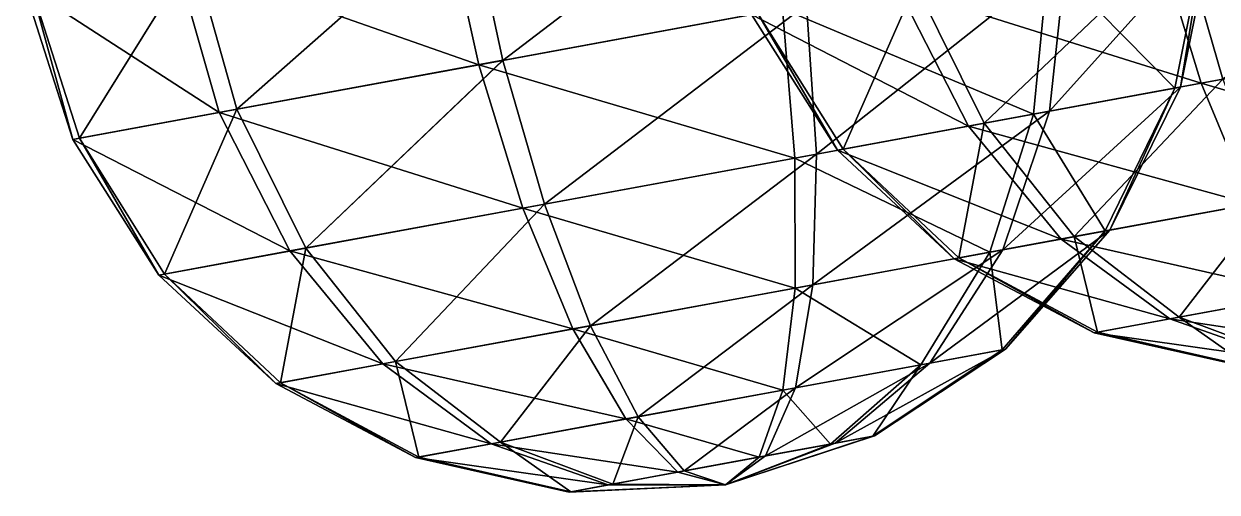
# Model space of a CAD drawing. Header units: metres. Extents: x -550 to 12, y -466 to 28.
# Drawn here: x -484.5 to -426.5, y -466.4 to -443.6 of the extents above; entities that cross this region are included whole.
import ezdxf

# ---------------------------------------------------------------- set-up
doc = ezdxf.new("R2010")
doc.units = ezdxf.units.M

msp = doc.modelspace()

# ---------------------------------------------------------------- linework, layer by layer
for points in [[(-461.18326, -445.41415, -898.10297), (-462.82834, -437.82196, -899.09576), (-447.5592, -435.0114, -898.7655), (-447.5591, -435.01132, -898.7654)], [(-461.18326, -445.41415, -898.10297), (-447.5592, -435.0114, -898.7655), (-446.43442, -442.69937, -897.78394), (-446.43433, -442.69928, -897.7838)], [(-414.03485, -444.09265, -959.95087), (-414.64252, -436.8475, -957.04016), (-429.39136, -439.5623, -957.3592), (-429.39127, -439.5622, -957.3591)], [(-426.2084, -446.3334, -1010.41656), (-428.22037, -439.34674, -1013.3273), (-413.47153, -436.63196, -1013.00824), (-413.47144, -436.63187, -1013.0081)], [(-462.35425, -445.6297, -842.1349), (-464.04065, -438.0451, -841.1533), (-477.10168, -440.44922, -849.2022), (-477.1016, -440.44913, -849.2021)], [(-474.113, -447.79413, -890.881), (-476.2142, -440.28586, -891.619), (-462.82834, -437.82196, -899.09576), (-462.82825, -437.82187, -899.09564)], [(-474.113, -447.79413, -890.881), (-462.82834, -437.82196, -899.09576), (-461.18326, -445.41415, -898.10297), (-461.18317, -445.41406, -898.10284)], [(-447.6054, -442.91492, -841.81586), (-464.04065, -438.0451, -841.1533), (-462.35425, -445.6297, -842.1349), (-462.35416, -445.6296, -842.13477)], [(-437.8009, -448.4672, -1003.94147), (-441.15012, -441.7267, -1006.1053), (-428.22037, -439.34674, -1013.3273), (-428.22028, -439.34665, -1013.32715)], [(-437.8009, -448.4672, -1003.94147), (-428.22037, -439.34674, -1013.3273), (-426.2084, -446.3334, -1010.41656), (-426.2083, -446.3333, -1010.41644)], [(-428.5499, -446.7644, -862.7028), (-427.0295, -439.12756, -861.8658), (-434.67566, -440.53497, -849.03784), (-434.67557, -440.53488, -849.0377)], [(-434.63666, -447.88477, -887.93567), (-433.81842, -440.3772, -890.00934), (-426.71576, -439.0698, -876.86237), (-426.71567, -439.0697, -876.86224)], [(-434.63666, -447.88477, -887.93567), (-426.71576, -439.0698, -876.86237), (-428.2686, -446.71262, -876.14844), (-428.2685, -446.71252, -876.1483)], [(-428.2686, -446.71262, -876.14844), (-427.0295, -439.12756, -861.8658), (-428.5499, -446.7644, -862.7028), (-428.5498, -446.7643, -862.7027)], [(-428.2686, -446.71262, -876.14844), (-426.71576, -439.0698, -876.86237), (-427.0295, -439.12756, -861.8658), (-427.02942, -439.12747, -861.86566)], [(-427.2583, -446.52664, -960.23694), (-429.39136, -439.5623, -957.3592), (-442.00735, -441.8845, -965.1338), (-442.00726, -441.8844, -965.13367)], [(-414.03485, -444.09265, -959.95087), (-429.39136, -439.5623, -957.3592), (-427.2583, -446.52664, -960.23694), (-427.2582, -446.52655, -960.2368)], [(-474.97025, -447.9519, -849.9095), (-477.10168, -440.44922, -849.2022), (-484.4549, -441.80273, -862.8129), (-484.4548, -441.80264, -862.8128)], [(-481.75916, -449.20154, -878.05304), (-484.13007, -441.74292, -878.33856), (-476.2142, -440.28586, -891.619), (-476.2141, -440.28577, -891.6189)], [(-481.75916, -449.20154, -878.05304), (-476.2142, -440.28586, -891.619), (-474.113, -447.79413, -890.881), (-474.1129, -447.79404, -890.88086)], [(-462.35425, -445.6297, -842.1349), (-477.10168, -440.44922, -849.2022), (-474.97025, -447.9519, -849.9095), (-474.97015, -447.9518, -849.90936)], [(-435.40524, -448.02625, -851.20166), (-434.67566, -440.53497, -849.03784), (-447.6054, -442.91492, -841.81586), (-447.60532, -442.91483, -841.81573)], [(-445.94785, -449.9668, -894.9062), (-446.43442, -442.69937, -897.78394), (-433.81842, -440.3772, -890.00934), (-433.81833, -440.3771, -890.0092)], [(-445.94785, -449.9668, -894.9062), (-433.81842, -440.3772, -890.00934), (-434.63666, -447.88477, -887.93567), (-434.63657, -447.88467, -887.93555)], [(-428.5499, -446.7644, -862.7028), (-434.67566, -440.53497, -849.03784), (-435.40524, -448.02625, -851.20166), (-435.40515, -448.02615, -851.20154)], [(-482.0729, -449.25928, -863.05646), (-484.4549, -441.80273, -862.8129), (-484.13007, -441.74292, -878.33856), (-484.12997, -441.74283, -878.33844)], [(-474.97025, -447.9519, -849.9095), (-484.4549, -441.80273, -862.8129), (-482.0729, -449.25928, -863.05646), (-482.0728, -449.2592, -863.05634)], [(-482.0729, -449.25928, -863.05646), (-484.13007, -441.74292, -878.33856), (-481.75916, -449.20154, -878.05304), (-481.75906, -449.20145, -878.0529)], [(-438.5695, -448.60867, -967.20746), (-442.00735, -441.8845, -965.1338), (-449.11002, -443.19186, -978.28076), (-449.10992, -443.19177, -978.28064)], [(-444.65625, -449.72906, -992.4403), (-448.79626, -443.13412, -993.27734), (-441.15012, -441.7267, -1006.1053), (-441.15002, -441.72662, -1006.10516)], [(-444.65625, -449.72906, -992.4403), (-441.15012, -441.7267, -1006.1053), (-437.8009, -448.4672, -1003.94147), (-437.8008, -448.4671, -1003.94135)], [(-427.2583, -446.52664, -960.23694), (-442.00735, -441.8845, -965.1338), (-438.5695, -448.60867, -967.20746), (-438.5694, -448.60858, -967.20734)], [(-459.1713, -452.40082, -895.19226), (-461.18326, -445.41415, -898.10297), (-446.43442, -442.69937, -897.78394), (-446.43433, -442.69928, -897.7838)], [(-446.43442, -442.69937, -897.78394), (-446.43442, -442.69937, -897.78394), (-461.18326, -445.41415, -898.10297), (-461.18317, -445.41406, -898.10284)], [(-459.1713, -452.40082, -895.19226), (-446.43442, -442.69937, -897.78394), (-445.94785, -449.9668, -894.9062), (-445.94775, -449.9667, -894.90607)], [(-446.99774, -450.16006, -844.72656), (-447.6054, -442.91492, -841.81586), (-462.35425, -445.6297, -842.1349), (-462.35416, -445.6296, -842.13477)], [(-444.93756, -449.78082, -978.9947), (-449.11002, -443.19186, -978.28076), (-448.79626, -443.13412, -993.27734), (-448.79617, -443.13403, -993.2772)], [(-438.5695, -448.60867, -967.20746), (-449.11002, -443.19186, -978.28076), (-444.93756, -449.78082, -978.9947), (-444.93747, -449.78073, -978.99457)], [(-444.93756, -449.78082, -978.9947), (-448.79626, -443.13412, -993.27734), (-444.65625, -449.72906, -992.4403), (-444.65616, -449.72897, -992.4402)], [(-435.40524, -448.02625, -851.20166), (-447.6054, -442.91492, -841.81586), (-446.99774, -450.16006, -844.72656), (-446.99765, -450.15997, -844.72644)], [(-414.02704, -450.40878, -964.5812), (-414.03485, -444.09265, -959.95087), (-427.2583, -446.52664, -960.23694), (-427.2582, -446.52655, -960.2368)], [(-460.2212, -452.59406, -845.01263), (-462.35425, -445.6297, -842.1349), (-474.97025, -447.9519, -849.9095), (-474.97015, -447.9518, -849.90936)], [(-470.7638, -454.5346, -888.71716), (-474.113, -447.79413, -890.881), (-461.18326, -445.41415, -898.10297), (-461.18317, -445.41406, -898.10284)], [(-470.7638, -454.5346, -888.71716), (-461.18326, -445.41415, -898.10297), (-459.1713, -452.40082, -895.19226), (-459.1712, -452.40073, -895.19214)], [(-446.99774, -450.16006, -844.72656), (-462.35425, -445.6297, -842.1349), (-460.2212, -452.59406, -845.01263), (-460.2211, -452.59396, -845.0125)], [(-424.82394, -452.39615, -964.81476), (-427.2583, -446.52664, -960.23694), (-438.5695, -448.60867, -967.20746), (-438.5694, -448.60858, -967.20734)], [(-433.43195, -453.9806, -1000.4994), (-437.8009, -448.4672, -1003.94147), (-426.2084, -446.3334, -1010.41656), (-426.2083, -446.3333, -1010.41644)], [(-436.89716, -454.61844, -884.63696), (-434.63666, -447.88477, -887.93567), (-428.2686, -446.71262, -876.14844), (-428.2685, -446.71252, -876.1483)], [(-436.89716, -454.61844, -884.63696), (-428.2686, -446.71262, -876.14844), (-431.69763, -453.66138, -875.01276), (-431.69754, -453.6613, -875.01263)], [(-431.92734, -453.70364, -864.0344), (-428.5499, -446.7644, -862.7028), (-435.40524, -448.02625, -851.20166), (-435.40515, -448.02615, -851.20154)], [(-433.43195, -453.9806, -1000.4994), (-426.2084, -446.3334, -1010.41656), (-423.9667, -452.23834, -1005.78625), (-423.9666, -452.23825, -1005.78613)], [(-431.69763, -453.66138, -875.01276), (-428.5499, -446.7644, -862.7028), (-431.92734, -453.70364, -864.0344), (-431.92725, -453.70355, -864.0343)], [(-431.69763, -453.66138, -875.01276), (-428.2686, -446.71262, -876.14844), (-428.5499, -446.7644, -862.7028), (-428.5498, -446.7643, -862.7027)], [(-414.02704, -450.40878, -964.5812), (-427.2583, -446.52664, -960.23694), (-424.82394, -452.39615, -964.81476), (-424.82385, -452.39606, -964.81464)], [(-471.53238, -454.6761, -851.98315), (-474.97025, -447.9519, -849.9095), (-482.0729, -449.25928, -863.05646), (-482.0728, -449.2592, -863.05634)], [(-477.61914, -455.79648, -877.216), (-481.75916, -449.20154, -878.05304), (-474.113, -447.79413, -890.881), (-474.1129, -447.79404, -890.88086)], [(-477.61914, -455.79648, -877.216), (-474.113, -447.79413, -890.881), (-470.7638, -454.5346, -888.71716), (-470.7637, -454.53452, -888.71704)], [(-460.2212, -452.59406, -845.01263), (-474.97025, -447.9519, -849.9095), (-471.53238, -454.6761, -851.98315), (-471.5323, -454.676, -851.98303)], [(-437.52472, -454.73395, -854.64374), (-435.40524, -448.02625, -851.20166), (-446.99774, -450.16006, -844.72656), (-446.99765, -450.15997, -844.72644)], [(-446.1327, -456.31842, -890.32837), (-445.94785, -449.9668, -894.9062), (-434.63666, -447.88477, -887.93567), (-434.63657, -447.88467, -887.93555)], [(-446.1327, -456.31842, -890.32837), (-434.63666, -447.88477, -887.93567), (-436.89716, -454.61844, -884.63696), (-436.89706, -454.61835, -884.63684)], [(-431.92734, -453.70364, -864.0344), (-435.40524, -448.02625, -851.20166), (-437.52472, -454.73395, -854.64374), (-437.52463, -454.73386, -854.6436)], [(-434.05948, -454.0961, -970.50616), (-438.5695, -448.60867, -967.20746), (-444.93756, -449.78082, -978.9947), (-444.93747, -449.78073, -978.99457)], [(-439.02933, -455.0109, -991.1087), (-444.65625, -449.72906, -992.4403), (-437.8009, -448.4672, -1003.94147), (-437.8008, -448.4671, -1003.94135)], [(-439.02933, -455.0109, -991.1087), (-437.8009, -448.4672, -1003.94147), (-433.43195, -453.9806, -1000.4994), (-433.43185, -453.9805, -1000.49927)], [(-424.82394, -452.39615, -964.81476), (-438.5695, -448.60867, -967.20746), (-434.05948, -454.0961, -970.50616), (-434.0594, -454.096, -970.50604)], [(-477.90045, -455.84827, -863.7704), (-482.0729, -449.25928, -863.05646), (-481.75916, -449.20154, -878.05304), (-481.75906, -449.20145, -878.0529)], [(-477.90045, -455.84827, -863.7704), (-481.75916, -449.20154, -878.05304), (-477.61914, -455.79648, -877.216), (-477.61905, -455.7964, -877.2159)], [(-471.53238, -454.6761, -851.98315), (-482.0729, -449.25928, -863.05646), (-477.90045, -455.84827, -863.7704), (-477.90036, -455.84818, -863.77026)], [(-439.259, -455.05316, -980.1304), (-444.93756, -449.78082, -978.9947), (-444.65625, -449.72906, -992.4403), (-444.65616, -449.72897, -992.4402)], [(-434.05948, -454.0961, -970.50616), (-444.93756, -449.78082, -978.9947), (-439.259, -455.05316, -980.1304), (-439.2589, -455.05307, -980.13025)], [(-439.259, -455.05316, -980.1304), (-444.65625, -449.72906, -992.4403), (-439.02933, -455.0109, -991.1087), (-439.02924, -455.0108, -991.1086)], [(-446.98993, -456.4762, -849.3569), (-446.99774, -450.16006, -844.72656), (-460.2212, -452.59406, -845.01263), (-460.2211, -452.59396, -845.0125)], [(-456.9296, -458.30576, -890.56195), (-459.1713, -452.40082, -895.19226), (-445.94785, -449.9668, -894.9062), (-445.94775, -449.9667, -894.90607)], [(-445.94785, -449.9668, -894.9062), (-445.94785, -449.9668, -894.9062), (-459.1713, -452.40082, -895.19226), (-459.1712, -452.40073, -895.19214)], [(-456.9296, -458.30576, -890.56195), (-445.94785, -449.9668, -894.9062), (-446.1327, -456.31842, -890.32837), (-446.1326, -456.31833, -890.32825)], [(-437.52472, -454.73395, -854.64374), (-446.99774, -450.16006, -844.72656), (-446.98993, -456.4762, -849.3569), (-446.98984, -456.4761, -849.35675)], [(-457.78683, -458.46356, -849.59045), (-460.2212, -452.59406, -845.01263), (-471.53238, -454.6761, -851.98315), (-471.5323, -454.676, -851.98303)], [(-466.39484, -460.048, -885.2751), (-470.7638, -454.5346, -888.71716), (-459.1713, -452.40082, -895.19226), (-459.1712, -452.40073, -895.19214)], [(-466.39484, -460.048, -885.2751), (-459.1713, -452.40082, -895.19226), (-456.9296, -458.30576, -890.56195), (-456.9295, -458.30566, -890.5618)], [(-446.98993, -456.4762, -849.3569), (-460.2212, -452.59406, -845.01263), (-457.78683, -458.46356, -849.59045), (-457.78674, -458.46347, -849.59033)], [(-422.25418, -456.77078, -970.7807), (-424.82394, -452.39615, -964.81476), (-434.05948, -454.0961, -970.50616), (-434.0594, -454.096, -970.50604)], [(-428.34094, -457.89117, -996.0135), (-433.43195, -453.9806, -1000.4994), (-423.9667, -452.23834, -1005.78625), (-423.9666, -452.23825, -1005.78613)], [(-428.34094, -457.89117, -996.0135), (-423.9667, -452.23834, -1005.78625), (-421.64804, -456.6592, -999.7519), (-421.64795, -456.65912, -999.7518)], [(-440.44583, -460.1193, -880.338), (-436.89716, -454.61844, -884.63696), (-431.69763, -453.66138, -875.01276), (-431.69754, -453.6613, -875.01263)], [(-440.44583, -460.1193, -880.338), (-431.69763, -453.66138, -875.01276), (-436.76923, -459.44254, -873.53265), (-436.76913, -459.44244, -873.53253)], [(-436.93164, -459.47244, -865.76984), (-431.92734, -453.70364, -864.0344), (-437.52472, -454.73395, -854.64374), (-437.52463, -454.73386, -854.6436)], [(-436.76923, -459.44254, -873.53265), (-431.92734, -453.70364, -864.0344), (-436.93164, -459.47244, -865.76984), (-436.93155, -459.47235, -865.7697)], [(-436.76923, -459.44254, -873.53265), (-431.69763, -453.66138, -875.01276), (-431.92734, -453.70364, -864.0344), (-431.92725, -453.70355, -864.0343)], [(-428.7847, -457.97284, -974.8051), (-434.05948, -454.0961, -970.50616), (-439.259, -455.05316, -980.1304), (-439.2589, -455.05307, -980.13025)], [(-432.2989, -458.6197, -989.3733), (-439.02933, -455.0109, -991.1087), (-433.43195, -453.9806, -1000.4994), (-433.43185, -453.9805, -1000.49927)], [(-422.25418, -456.77078, -970.7807), (-434.05948, -454.0961, -970.50616), (-428.7847, -457.97284, -974.8051), (-428.7846, -457.97275, -974.805)], [(-432.2989, -458.6197, -989.3733), (-433.43195, -453.9806, -1000.4994), (-428.34094, -457.89117, -996.0135), (-428.34085, -457.89108, -996.01337)], [(-467.02237, -460.1635, -855.28186), (-471.53238, -454.6761, -851.98315), (-477.90045, -455.84827, -863.7704), (-477.90036, -455.84818, -863.77026)], [(-471.99222, -461.0783, -875.8844), (-477.61914, -455.79648, -877.216), (-470.7638, -454.5346, -888.71716), (-470.7637, -454.53452, -888.71704)], [(-471.99222, -461.0783, -875.8844), (-470.7638, -454.5346, -888.71716), (-466.39484, -460.048, -885.2751), (-466.39474, -460.0479, -885.27496)], [(-457.78683, -458.46356, -849.59045), (-471.53238, -454.6761, -851.98315), (-467.02237, -460.1635, -855.28186), (-467.02228, -460.16342, -855.28174)], [(-440.8896, -460.20096, -859.12964), (-437.52472, -454.73395, -854.64374), (-446.98993, -456.4762, -849.3569), (-446.98984, -456.4761, -849.35675)], [(-446.97635, -461.32135, -884.3624), (-446.1327, -456.31842, -890.32837), (-436.89716, -454.61844, -884.63696), (-436.89706, -454.61835, -884.63684)], [(-446.97635, -461.32135, -884.3624), (-436.89716, -454.61844, -884.63696), (-440.44583, -460.1193, -880.338), (-440.44574, -460.1192, -880.3379)], [(-436.93164, -459.47244, -865.76984), (-437.52472, -454.73395, -854.64374), (-440.8896, -460.20096, -859.12964), (-440.8895, -460.20087, -859.1295)], [(-432.4613, -458.6496, -981.6105), (-439.259, -455.05316, -980.1304), (-439.02933, -455.0109, -991.1087), (-439.02924, -455.0108, -991.1086)], [(-432.4613, -458.6496, -981.6105), (-439.02933, -455.0109, -991.1087), (-432.2989, -458.6197, -989.3733), (-432.2988, -458.6196, -989.37317)], [(-428.7847, -457.97284, -974.8051), (-439.259, -455.05316, -980.1304), (-432.4613, -458.6496, -981.6105), (-432.4612, -458.6495, -981.61035)], [(-472.2219, -461.12057, -864.90607), (-477.90045, -455.84827, -863.7704), (-477.61914, -455.79648, -877.216), (-477.61905, -455.7964, -877.2159)], [(-467.02237, -460.1635, -855.28186), (-477.90045, -455.84827, -863.7704), (-472.2219, -461.12057, -864.90607), (-472.2218, -461.12048, -864.90594)], [(-472.2219, -461.12057, -864.90607), (-477.61914, -455.79648, -877.216), (-471.99222, -461.0783, -875.8844), (-471.99213, -461.07822, -875.8843)], [(-447.58252, -461.43292, -855.39124), (-446.98993, -456.4762, -849.3569), (-457.78683, -458.46356, -849.59045), (-457.78674, -458.46347, -849.59033)], [(-454.61093, -462.72662, -884.5276), (-456.9296, -458.30576, -890.56195), (-446.1327, -456.31842, -890.32837), (-446.1326, -456.31833, -890.32825)], [(-446.1327, -456.31842, -890.32837), (-446.1327, -456.31842, -890.32837), (-456.9296, -458.30576, -890.56195), (-456.9295, -458.30566, -890.5618)], [(-454.61093, -462.72662, -884.5276), (-446.1327, -456.31842, -890.32837), (-446.97635, -461.32135, -884.3624), (-446.97626, -461.32126, -884.3623)], [(-440.8896, -460.20096, -859.12964), (-446.98993, -456.4762, -849.3569), (-447.58252, -461.43292, -855.39124), (-447.58243, -461.43283, -855.3911)], [(-422.87488, -459.9324, -990.7896), (-428.34094, -457.89117, -996.0135), (-421.64804, -456.6592, -999.7519), (-421.64795, -456.65912, -999.7518)], [(-419.72415, -459.35245, -977.72815), (-422.25418, -456.77078, -970.7807), (-428.7847, -457.97284, -974.8051), (-428.7846, -457.97275, -974.805)], [(-424.92368, -460.3095, -987.3524), (-432.2989, -458.6197, -989.3733), (-428.34094, -457.89117, -996.0135), (-428.34085, -457.89108, -996.01337)], [(-424.92368, -460.3095, -987.3524), (-428.34094, -457.89117, -996.0135), (-422.87488, -459.9324, -990.7896), (-422.8748, -459.9323, -990.7895)], [(-455.21707, -462.8382, -855.5564), (-457.78683, -458.46356, -849.59045), (-467.02237, -460.1635, -855.28186), (-467.02228, -460.16342, -855.28174)], [(-461.30383, -463.9586, -880.7892), (-466.39484, -460.048, -885.2751), (-456.9296, -458.30576, -890.56195), (-456.9295, -458.30566, -890.5618)], [(-461.30383, -463.9586, -880.7892), (-456.9296, -458.30576, -890.56195), (-454.61093, -462.72662, -884.5276), (-454.61084, -462.72653, -884.52747)], [(-447.58252, -461.43292, -855.39124), (-457.78683, -458.46356, -849.59045), (-455.21707, -462.8382, -855.5564), (-455.21698, -462.8381, -855.5563)], [(-423.10458, -459.97467, -979.81134), (-428.7847, -457.97284, -974.8051), (-432.4613, -458.6496, -981.6105), (-432.4612, -458.6495, -981.61035)], [(-419.72415, -459.35245, -977.72815), (-428.7847, -457.97284, -974.8051), (-423.10458, -459.97467, -979.81134), (-423.1045, -459.97458, -979.8112)], [(-425.00775, -460.32498, -983.33405), (-432.4613, -458.6496, -981.6105), (-432.2989, -458.6197, -989.3733), (-432.2988, -458.6196, -989.37317)], [(-423.10458, -459.97467, -979.81134), (-432.4613, -458.6496, -981.6105), (-425.00775, -460.32498, -983.33405), (-425.00766, -460.3249, -983.3339)], [(-425.00775, -460.32498, -983.33405), (-432.2989, -458.6197, -989.3733), (-424.92368, -460.3095, -987.3524), (-424.92358, -460.30942, -987.3523)], [(-445.04086, -464.01245, -875.3318), (-440.44583, -460.1193, -880.338), (-436.76923, -459.44254, -873.53265), (-436.76913, -459.44244, -873.53253)], [(-445.04086, -464.01245, -875.3318), (-436.76923, -459.44254, -873.53265), (-443.13773, -463.66214, -871.8091), (-443.13763, -463.66205, -871.80896)], [(-443.13773, -463.66214, -871.8091), (-436.93164, -459.47244, -865.76984), (-443.2218, -463.6776, -867.7907), (-443.2217, -463.67752, -867.7906)], [(-443.2218, -463.6776, -867.7907), (-436.93164, -459.47244, -865.76984), (-440.8896, -460.20096, -859.12964), (-440.8895, -460.20087, -859.1295)], [(-443.13773, -463.66214, -871.8091), (-436.76923, -459.44254, -873.53265), (-436.93164, -459.47244, -865.76984), (-436.93155, -459.47235, -865.7697)], [(-461.7476, -464.04025, -859.5808), (-467.02237, -460.1635, -855.28186), (-472.2219, -461.12057, -864.90607), (-472.2218, -461.12048, -864.90594)], [(-465.26178, -464.6871, -874.149), (-471.99222, -461.0783, -875.8844), (-466.39484, -460.048, -885.2751), (-466.39474, -460.0479, -885.27496)], [(-455.21707, -462.8382, -855.5564), (-467.02237, -460.1635, -855.28186), (-461.7476, -464.04025, -859.5808), (-461.7475, -464.04016, -859.5807)], [(-465.26178, -464.6871, -874.149), (-466.39484, -460.048, -885.2751), (-461.30383, -463.9586, -880.7892), (-461.30374, -463.9585, -880.78906)], [(-448.42133, -464.63467, -877.415), (-446.97635, -461.32135, -884.3624), (-440.44583, -460.1193, -880.338), (-440.44574, -460.1192, -880.3379)], [(-448.42133, -464.63467, -877.415), (-440.44583, -460.1193, -880.338), (-445.04086, -464.01245, -875.3318), (-445.04077, -464.01236, -875.33167)], [(-445.27057, -464.05472, -864.3535), (-440.8896, -460.20096, -859.12964), (-447.58252, -461.43292, -855.39124), (-447.58243, -461.43283, -855.3911)], [(-443.2218, -463.6776, -867.7907), (-440.8896, -460.20096, -859.12964), (-445.27057, -464.05472, -864.3535), (-445.27048, -464.05463, -864.3534)], [(-465.4242, -464.717, -866.38617), (-472.2219, -461.12057, -864.90607), (-471.99222, -461.0783, -875.8844), (-471.99213, -461.07822, -875.8843)], [(-461.7476, -464.04025, -859.5808), (-472.2219, -461.12057, -864.90607), (-465.4242, -464.717, -866.38617), (-465.4241, -464.71692, -866.38605)], [(-465.4242, -464.717, -866.38617), (-471.99222, -461.0783, -875.8844), (-465.26178, -464.6871, -874.149), (-465.2617, -464.687, -874.14886)], [(-452.37326, -465.3621, -877.5005), (-454.61093, -462.72662, -884.5276), (-446.97635, -461.32135, -884.3624), (-446.97626, -461.32126, -884.3623)], [(-446.97635, -461.32135, -884.3624), (-446.97635, -461.32135, -884.3624), (-454.61093, -462.72662, -884.5276), (-454.61084, -462.72653, -884.52747)], [(-452.37326, -465.3621, -877.5005), (-446.97635, -461.32135, -884.3624), (-448.42133, -464.63467, -877.415), (-448.42123, -464.63458, -877.41486)], [(-448.73508, -464.69244, -862.41833), (-447.58252, -461.43292, -855.39124), (-455.21707, -462.8382, -855.5564), (-455.21698, -462.8381, -855.5563)], [(-445.27057, -464.05472, -864.3535), (-447.58252, -461.43292, -855.39124), (-448.73508, -464.69244, -862.41833), (-448.735, -464.69235, -862.4182)], [(-452.68704, -465.41986, -862.50385), (-455.21707, -462.8382, -855.5564), (-461.7476, -464.04025, -859.5808), (-461.7475, -464.04016, -859.5807)], [(-455.83777, -465.99982, -875.5653), (-461.30383, -463.9586, -880.7892), (-454.61093, -462.72662, -884.5276), (-454.61084, -462.72653, -884.52747)], [(-455.83777, -465.99982, -875.5653), (-454.61093, -462.72662, -884.5276), (-452.37326, -465.3621, -877.5005), (-452.37317, -465.362, -877.50037)], [(-448.73508, -464.69244, -862.41833), (-455.21707, -462.8382, -855.5564), (-452.68704, -465.41986, -862.50385), (-452.68695, -465.41977, -862.5037)], [(-450.3691, -466.0326, -869.9594), (-445.04086, -464.01245, -875.3318), (-443.13773, -463.66214, -871.8091), (-443.13763, -463.66205, -871.80896)], [(-450.3691, -466.0326, -869.9594), (-443.13773, -463.66214, -871.8091), (-443.2218, -463.6776, -867.7907), (-443.2217, -463.67752, -867.7906)], [(-450.3691, -466.0326, -869.9594), (-443.2218, -463.6776, -867.7907), (-445.27057, -464.05472, -864.3535), (-445.27048, -464.05463, -864.3534)], [(-456.06747, -466.04208, -864.58704), (-461.7476, -464.04025, -859.5808), (-465.4242, -464.717, -866.38617), (-465.4241, -464.71692, -866.38605)], [(-457.88657, -466.37692, -872.1281), (-465.26178, -464.6871, -874.149), (-461.30383, -463.9586, -880.7892), (-461.30374, -463.9585, -880.78906)], [(-452.68704, -465.41986, -862.50385), (-461.7476, -464.04025, -859.5808), (-456.06747, -466.04208, -864.58704), (-456.06738, -466.042, -864.5869)], [(-457.88657, -466.37692, -872.1281), (-461.30383, -463.9586, -880.7892), (-455.83777, -465.99982, -875.5653), (-455.83768, -465.99973, -875.5652)], [(-450.3691, -466.0326, -869.9594), (-448.42133, -464.63467, -877.415), (-445.04086, -464.01245, -875.3318), (-445.04077, -464.01236, -875.33167)], [(-450.3691, -466.0326, -869.9594), (-445.27057, -464.05472, -864.3535), (-448.73508, -464.69244, -862.41833), (-448.735, -464.69235, -862.4182)], [(-457.97064, -466.3924, -868.10974), (-465.4242, -464.717, -866.38617), (-465.26178, -464.6871, -874.149), (-465.2617, -464.687, -874.14886)], [(-456.06747, -466.04208, -864.58704), (-465.4242, -464.717, -866.38617), (-457.97064, -466.3924, -868.10974), (-457.97055, -466.3923, -868.1096)], [(-457.97064, -466.3924, -868.10974), (-465.26178, -464.6871, -874.149), (-457.88657, -466.37692, -872.1281), (-457.88647, -466.37683, -872.128)], [(-450.3691, -466.0326, -869.9594), (-448.73508, -464.69244, -862.41833), (-452.68704, -465.41986, -862.50385), (-452.68695, -465.41977, -862.5037)], [(-450.3691, -466.0326, -869.9594), (-452.37326, -465.3621, -877.5005), (-448.42133, -464.63467, -877.415), (-448.42123, -464.63458, -877.41486)], [(-448.42133, -464.63467, -877.415), (-448.42133, -464.63467, -877.415), (-452.37326, -465.3621, -877.5005), (-452.37317, -465.362, -877.50037)], [(-450.3691, -466.0326, -869.9594), (-452.68704, -465.41986, -862.50385), (-456.06747, -466.04208, -864.58704), (-456.06738, -466.042, -864.5869)], [(-450.3691, -466.0326, -869.9594), (-455.83777, -465.99982, -875.5653), (-452.37326, -465.3621, -877.5005), (-452.37317, -465.362, -877.50037)], [(-450.3691, -466.0326, -869.9594), (-456.06747, -466.04208, -864.58704), (-457.97064, -466.3924, -868.10974), (-457.97055, -466.3923, -868.1096)], [(-450.3691, -466.0326, -869.9594), (-457.97064, -466.3924, -868.10974), (-457.88657, -466.37692, -872.1281), (-457.88647, -466.37683, -872.128)], [(-450.3691, -466.0326, -869.9594), (-457.88657, -466.37692, -872.1281), (-455.83777, -465.99982, -875.5653), (-455.83768, -465.99973, -875.5652)]]:
    msp.add_3dface(points)

doc.saveas('drawing.dxf')
